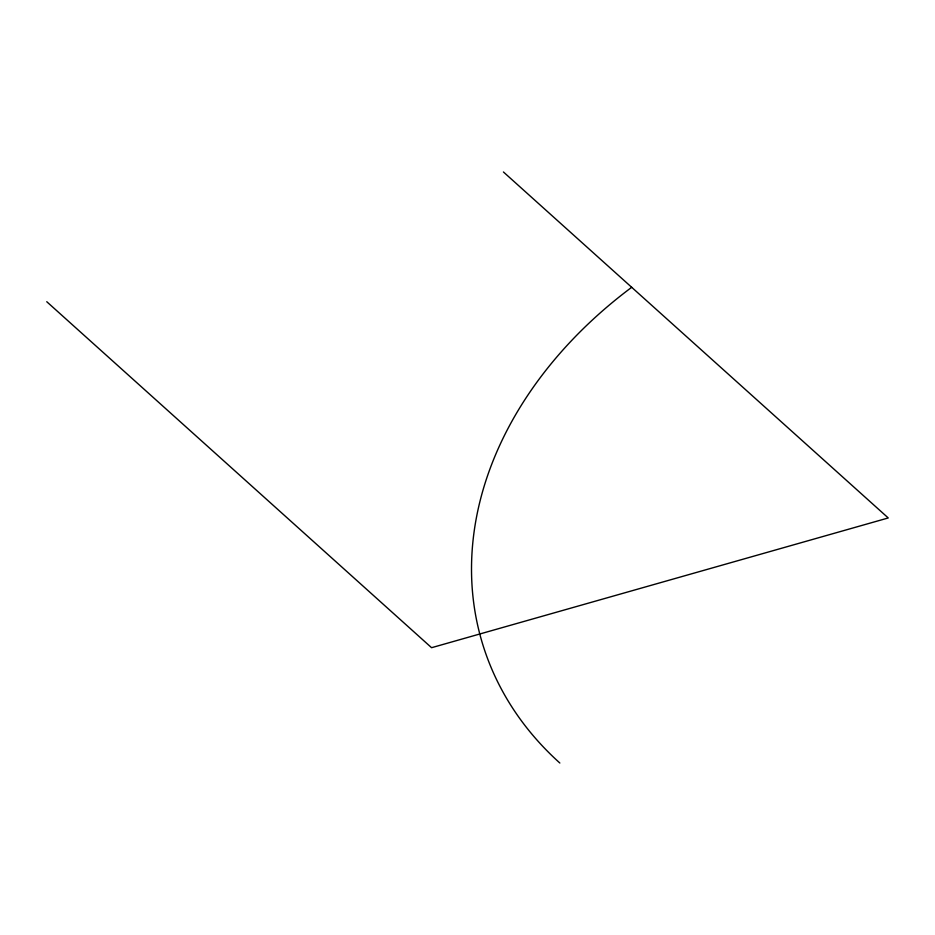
<?xml version="1.0" encoding="UTF-8"?>
<svg xmlns="http://www.w3.org/2000/svg" width="935" height="935" viewBox="0 0 935 935"><rect width="100%" height="100%" fill="white"/><g stroke="black" fill="none" stroke-linecap="round" stroke-linejoin="round"><path stroke-width="1.4" d="M503.427 171.982L888.25 517.955L431.573 647.698L46.75 301.713M559.843 763.018A424.77 326.338 -17.6 0 1 631.698 287.302"/></g></svg>
